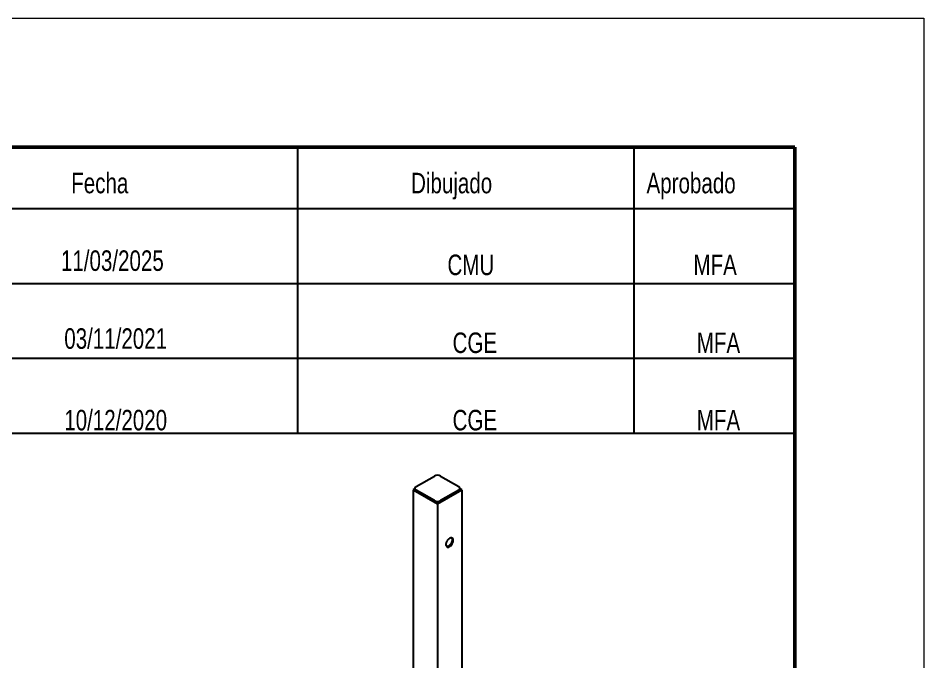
# Model space of a CAD drawing. Header units: millimetres. Extents: x -7982 to 6300, y -38 to 5016.
# Drawn here: x -2735 to -1682, y 3669 to 4417 of the extents above; entities that cross this region are included whole.
import ezdxf

# ---------------------------------------------------------------- set-up
doc = ezdxf.new("R2010")
doc.units = ezdxf.units.MM
doc.header["$LTSCALE"] = 15
doc.layers.add('FORMATO', color=7, linetype='Continuous')
doc.styles.add('SLDTEXTSTYLE1', font='TXT', dxfattribs={"width": 0.75})

msp = doc.modelspace()

# ---------------------------------------------------------------- linework, layer by layer
at = {"color": 7, "linetype": 'Continuous', "lineweight": 18}
for p, q in [((-7981.86, 4416.81), (-1681.86, 4416.81)), ((-1681.86, 4416.81), (-1681.86, -38.19))]:
    msp.add_line(p, q, dxfattribs=at)
at = {"color": 7, "linetype": 'Continuous', "lineweight": 50}
for p, q in [((-1831.86, 4266.81), (-7681.86, 4266.81)), ((-1831.86, 111.81), (-1831.86, 4266.81))]:
    msp.add_line(p, q, dxfattribs=at)
at = {"color": 7, "linetype": 'Continuous', "lineweight": 25}
for p, q in [((-2272.02, 3872.76), (-2250.81, 3885)), ((-2243.74, 3885), (-2222.52, 3872.76)), ((-2273.49, 3870.28), (-2275.56, 3869.08)), ((-2275.56, 3869.08), (-2247.27, 3852.76)), ((-2275.56, 3869.08), (-2275.56, 3624.12)), ((-2273.49, 3870.72), (-2273.49, 3869.08)), ((-2250.81, 3856.43), (-2272.02, 3868.68)), ((-2272.02, 3868.68), (-2272.02, 3867.04)), ((-2250.81, 3854.8), (-2272.02, 3867.04)), ((-2247.27, 3852.76), (-2218.99, 3869.08)), ((-2222.52, 3868.68), (-2243.74, 3856.43)), ((-2222.52, 3867.04), (-2243.74, 3854.8)), ((-2222.52, 3867.04), (-2222.52, 3868.68)), ((-2221.06, 3869.08), (-2221.06, 3870.72)), ((-2218.99, 3869.08), (-2221.06, 3870.28)), ((-2218.99, 3869.08), (-2218.99, 3623.31)), ((-2250.81, 3854.8), (-2250.81, 3856.43)), ((-2243.74, 3856.43), (-2243.74, 3854.8)), ((-2247.27, 3852.76), (-2247.27, 3566.16))]:
    msp.add_line(p, q, dxfattribs=at)
at = {"color": 7, "linetype": 'Continuous', "lineweight": 25, "flags": 128}
for points in [[(-2228.89, 3810.29), (-2229.02, 3811.44), (-2229.41, 3812.35), (-2230.04, 3812.98), (-2230.86, 3813.29), (-2231.82, 3813.26), (-2232.86, 3812.89), (-2233.93, 3812.2), (-2234.94, 3811.24), (-2235.84, 3810.06), (-2236.56, 3808.74), (-2237.08, 3807.37), (-2237.34, 3806.03), (-2237.34, 3804.8), (-2237.08, 3803.76), (-2236.56, 3802.98), (-2235.84, 3802.51), (-2234.94, 3802.37), (-2233.93, 3802.57), (-2232.86, 3803.11), (-2231.82, 3803.94), (-2230.86, 3805.02), (-2230.04, 3806.28), (-2229.41, 3807.63), (-2229.02, 3809), (-2228.89, 3810.29)], [(-2230.92, 3813.3), (-2230.6, 3812.74), (-2230.34, 3811.71), (-2230.34, 3810.48), (-2230.6, 3809.14), (-2231.11, 3807.76), (-2231.84, 3806.45), (-2232.74, 3805.27), (-2233.75, 3804.31), (-2234.81, 3803.62), (-2235.86, 3803.25), (-2236.75, 3803.2)]]:
    msp.add_lwpolyline(points, dxfattribs=at)
at = {"color": 7, "linetype": 'Continuous', "lineweight": 25}
for centre, radius, start, end in [((-2247.27, 3878.18), 7.69, 62.60967, 117.39033), ((-2270.98, 3869.33), 2.51, 185.6948, 245.62534), ((-2271.25, 3870.72), 2.18, 110.78342, 249.21658), ((-2223.3, 3870.72), 2.18, 290.78342, 69.21658), ((-2223.56, 3869.33), 2.51, 294.37466, 354.3052), ((-2247.27, 3863.25), 7.69, 242.60967, 297.39033), ((-2247.27, 3861.62), 7.69, 242.60967, 297.39033)]:
    msp.add_arc(centre, radius, start, end, dxfattribs=at)
at = {"layer": 'FORMATO'}
for p, q in [((-4530.49, 4266.81), (-1831.86, 4266.81)), ((-2409.92, 4266.81), (-2409.92, 3934.8)), ((-2019.17, 4266.81), (-2019.17, 3934.8)), ((-1831.86, 4266.81), (-1831.86, 3934.8)), ((-4530.49, 4195.8), (-1831.86, 4195.8)), ((-4530.49, 4108.8), (-1831.86, 4108.8)), ((-4530.49, 4021.8), (-1831.86, 4021.8)), ((-4530.49, 3934.8), (-1831.86, 3934.8))]:
    msp.add_line(p, q, dxfattribs=at)

# ---------------------------------------------------------------- texts
at = {"layer": 'FORMATO', "char_height": 23.812, "style": 'SLDTEXTSTYLE1'}
for s, insert, attachment_point in [('Fecha', (-2672.96, 4237.2), 1), ('Dibujado', (-2277.94, 4237.2), 1), ('Aprobado', (-2004.21, 4237.2), 1), ('11/03/2025', (-2625.15, 4147.06), 2), ('CMU', (-2208.45, 4142.17), 2), ('MFA', (-1924.5, 4142.17), 2), ('03/11/2021', (-2621.28, 4056.58), 2), ('CGE', (-2203.82, 4051.69), 2), ('MFA', (-1920.63, 4051.69), 2), ('10/12/2020', (-2621.28, 3961.84), 2), ('CGE', (-2203.82, 3961.84), 2), ('MFA', (-1920.63, 3961.84), 2)]:
    msp.add_mtext(s, dxfattribs=dict(at, insert=insert, attachment_point=attachment_point))

doc.saveas('drawing.dxf')
